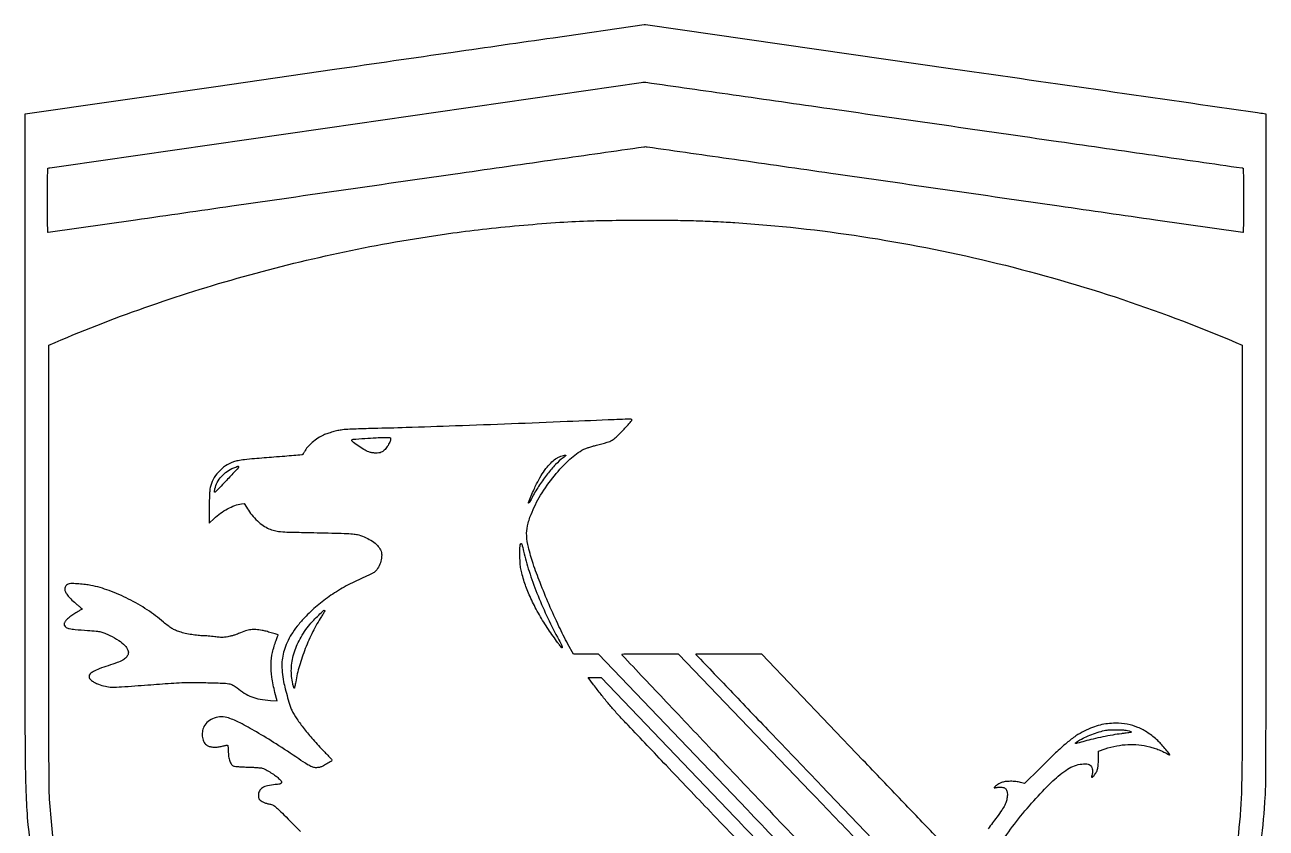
# Model space of a CAD drawing. Extents: x 14 to 1986, y 11 to 2772.
# Drawn here: x 14 to 1986, y 1497 to 2772 of the extents above; entities that cross this region are included whole.
import ezdxf

# ---------------------------------------------------------------- set-up
doc = ezdxf.new("R2010")
doc.units = 0

msp = doc.modelspace()

# ---------------------------------------------------------------- linework, layer by layer
for points in [[(1978.182291, 1475.495278, 0.012805), (1984.493684, 1546, 0.014558), (1985.378297, 1571.588466, 0.000682), (1985.730864, 1658.043949, 0.000597), (1985.946216, 1799.834138, 0.000079), (1985.995992, 2099.704687), (1986, 2629.909374), (1982.75, 2630.489403, 0.008476), (1972.44614, 2632.148632, 0.000002), (1488.425173, 2701.692911), (1000.031546, 2771.863257, 0.060513), (998.550728, 2771.895573, 0.011007), (997.688777, 2771.7907), (853.430526, 2751.006968, 0.000015), (694.537757, 2728.109993, 0.000009), (506, 2700.932071), (317.516846, 2673.758606), (158.804687, 2650.877128), (14.456129, 2630.066403, 0.000446), (14.25, 2630.036498, 0.372231), (14.146896, 2629.917304), (14.074615, 2474.249784, 0.000074), (14.020436, 2303.077332, 0.000044), (14.004008, 2099.75, 0.000087), (14.073501, 1716.18454, 0.002008), (14.551554, 1606.825068, 0.007286), (15.904494, 1547.90878, 0.015093), (19.018017, 1502, 0.024891), (45.680104, 1322.766522, 0.022359)], [(1506.336984, 1436.58942, -0.000006), (1459.153718, 1485.836567, -0.00027), (1407.111509, 1540.21526, -0.000162), (1345.456364, 1604.75), (1184.818338, 1773), (1132.409169, 1773, 0.000704), (1112.312836, 1772.971692, 0.001175), (1095.395193, 1772.884279, 0.000056), (1080.160765, 1772.768069, 0.411949), (1080, 1772.606055, 0.192985), (1080.112037, 1772.326591, 0.000001), (1138.418853, 1711.294651, 0.000148), (1202.615513, 1644.137691, 0.000089), (1278.872693, 1564.439582), (1477.745385, 1356.667055)], [(1342.32496, 1470.726294, -0.000319), (1262.01105, 1554.466973), (1052.688155, 1773), (1007.260744, 1773, 0.001754), (989.864287, 1772.938963, 0.002959), (975.275552, 1772.750256, 0.000379), (962.398805, 1772.497724, 0.521908), (962.166667, 1772.149809, 0.096471), (962.561767, 1771.527932, 0.000003), (1032.902083, 1697.275423, 0.000153), (1110.449991, 1615.46558, 0.000092), (1202.5, 1518.452168, -0.000299), (1294.521579, 1421.388455, -0.000496)], [(1321.225872, 1293.520401, -0.000124), (1184.24117, 1437.306066, -0.000011), (1103.133167, 1522.486818, -0.000017), (1033.198826, 1595.941196, -0.000005), (972.232355, 1659.981976, -0.000595), (964.584622, 1668.034672, -0.007334), (952.107289, 1681.597067, -0.008363), (940.577728, 1694.94702, -0.008209), (929.318918, 1708.892093, -0.006591), (917.653013, 1724.25), (908.969529, 1736), (919.402537, 1736), (929.835545, 1736), (1142.167773, 1513.814388, -0.000024), (1223.825908, 1428.358684, -0.000039), (1293.155533, 1355.786585, -0.000004), (1355.158048, 1290.873129, -0.003745)], [(1679.387078, 1255.06976, -0.000021), (1624.170267, 1312.923441, -0.000034), (1577.297309, 1362.045492, -0.000003), (1535.363741, 1405.997663, -0.003306)], [(1822.725181, 1104.597767, 0.000003), (1780.721013, 1148.754884, 0.000266)], [(62.156525, 1454.466578, -0.016821), (53.013223, 1548.482934, -0.014948), (52.541016, 1562.609067, -0.000196), (52.265325, 1650.709845, -0.00049), (52.06877, 1762.631034, -0.000203), (52.012875, 1913.982934), (52.02575, 2263.5), (62.262875, 2267.849481, -0.016992), (214.079063, 2326.346387, -0.016386), (371.3535, 2375.174996, -0.016334), (532.000356, 2413.739147, -0.016613), (693.920116, 2441.485138, -0.006799), (747.95296, 2448.158733, -0.005352), (806.640788, 2453.963411, -0.00543), (864.029561, 2458.39241, -0.008246), (914, 2460.876476, -0.006268), (947.133329, 2461.560486, -0.001923), (997.179715, 2461.773662, -0.001925), (1047.246608, 2461.601661, -0.006223), (1080.5, 2460.945467, -0.002563), (1094.577552, 2460.420105, -0.001521), (1111.353125, 2459.656806, -0.001522), (1128.080922, 2458.79365, -0.002622), (1142, 2457.959702, -0.021735), (1343.782655, 2435.969592, -0.020628), (1546.488962, 2396.298461, -0.020564), (1745.879534, 2339.903494, -0.021254), (1937.737125, 2267.849481), (1947.97425, 2263.5), (1947.987125, 1913.982934, -0.000155), (1947.923887, 1682.70406, -0.002082), (1947.521165, 1597.874723, -0.005746), (1946.548005, 1550.183482, -0.014462), (1944.436099, 1515.5, -0.021419), (1925.542165, 1373.814305, -0.018357)], [(1398.053271, 1278.083827, 0.000011), (1329.155411, 1350.337467, 0.000123), (1252.243105, 1430.952694, 0.000075), (1161.538793, 1525.948674), (925.577587, 1773), (905.514544, 1773), (885.451502, 1773), (876.850767, 1788.75, -0.014446), (862.499824, 1816.93631, -0.008484), (846.894788, 1851.408985, -0.008479), (832.434808, 1886.471766, -0.014154), (821.61337, 1916.5, -0.016259), (813.931074, 1942.715084, -0.052125), (811.243073, 1960.695448, -0.065991), (812.625095, 1976.440928, -0.039056), (818.160242, 1994.5, -0.044147), (833.441293, 2025.056542, -0.032274), (855.387492, 2056.027213, -0.032929), (879.72167, 2082.314064, -0.072647), (902.044629, 2098.018603, -0.030468), (905.104542, 2099.338095, -0.007799), (910.206788, 2101.089223, -0.007915), (916.103753, 2102.908084, -0.007959), (922.044629, 2104.535868, 0.007863), (939.160799, 2109.22213, 0.057907), (946.957789, 2112.506273, 0.063643), (953.49895, 2117.391241, 0.010559), (964.587968, 2128.575734, 0.005239), (970.131859, 2134.532461, 0.008529), (974.69689, 2139.716579, 0.002984), (978.473275, 2144.209572, 0.322137), (978.525573, 2144.958621, 0.262205), (976.989556, 2145.806461, 0.005192), (967.718494, 2145.631278, 0.002925), (949.965568, 2145.007399, 0.000087), (875.5, 2141.941346, -0.000734), (786.95269, 2138.410302, -0.000723), (697.96853, 2135.121595, -0.000727), (619.593377, 2132.452628, -0.002472), (568.5, 2131.039919, 0.002052), (551.839134, 2130.593257, 0.002636), (536.520393, 2130.038794, 0.002022), (523.688099, 2129.454583, 0.022744), (518.611975, 2128.970793, 0.019333), (511.26284, 2127.639841, 0.01354), (503.098314, 2125.599389, 0.013652), (495.200091, 2123.162411, 0.022455), (488.686453, 2120.624877, 0.042449), (479.687115, 2115.694068, 0.031439), (470.643674, 2108.834323, 0.032122), (462.941819, 2101.275623, 0.064794), (458.139405, 2094.273256, -0.011589), (457.260866, 2092.645506, -0.014417), (456.366577, 2091.176784, -0.012712), (455.55701, 2089.996446, -0.097965), (455.068384, 2089.542264, -0.116435), (454.239422, 2089.265945, -0.000271), (441.375918, 2088.113131, -0.001757), (426.858129, 2086.871391, -0.00109), (409.804094, 2085.510463, 0.001357), (378.669686, 2083.009166, 0.008498), (362.782375, 2081.417108, 0.016679), (352.780927, 2079.903207, 0.036962), (345.326617, 2077.940348, 0.065989), (332.622193, 2071.596007, 0.060002), (321.54743, 2061.984113, 0.060733), (313.18839, 2050.146043, 0.071291), (308.466656, 2037.25727, 0.030293), (307.799378, 2032.789322, 0.010478), (307.364234, 2026.277899, 0.008001), (307.103481, 2017.522106, 0.003268), (307.017364, 2005.617317), (307, 1980.734633), (314.754576, 1988.143311, -0.034338), (324.823607, 1996.520575, -0.032838), (336.090891, 2003.578938, -0.034371), (347.536056, 2008.762598, -0.051974), (358.116788, 2011.494805), (362.70582, 2012.182972), (365.975798, 2006.341486, 0.037935), (372.637446, 1996.308986, 0.031423), (381.141981, 1986.706159, 0.032236), (390.44738, 1978.566012, 0.050233), (399.5, 1972.967451, 0.038693), (408.322659, 1969.482956, 0.046682), (417.041693, 1967.665537, 0.020948), (430.265508, 1966.734179, 0.002165), (461.5, 1965.981436, -0.000614), (507.254739, 1965.020695, -0.006282), (526.19823, 1964.361429, -0.015129), (537.076142, 1963.515518, -0.044012), (544.46406, 1962.049952, -0.035734), (556.100908, 1957.732981, -0.043614), (566.21071, 1952.026801, -0.048752), (574.108747, 1945.395328, -0.081199), (579.093535, 1938.306783, -0.112835), (580.947842, 1930.246527, -0.065586), (579.658638, 1920.353346, -0.063615), (575.745567, 1910.769123, -0.087262), (569.837912, 1903.593254, -0.042184), (567.544487, 1901.943365, -0.011723), (563.68835, 1899.756615, -0.011746), (559.190049, 1897.477702, -0.01207), (554.629911, 1895.43418, 0.022174), (527.772836, 1882.741269, 0.02482), (503.169648, 1868.144597, 0.025643), (480.871253, 1851.667886, 0.027479), (460.911978, 1833.348218, 0.019823), (449.026221, 1820.163166, 0.027694), (439.567274, 1807.421722, 0.030358), (432.268968, 1794.749477, 0.034275), (426.887529, 1781.779962, 0.034519), (423.703535, 1769.604311, 0.038423), (422.371157, 1757.536222, 0.034775), (422.84809, 1744.428888, 0.02102), (425.138957, 1729.055601, 0.014854), (427.665843, 1717.738014, 0.007376), (431.504858, 1703.542805, 0.005982), (435.523214, 1690.118287, 0.04214), (438.094825, 1683.809059, 0.030546), (446.2295, 1669.999618, 0.017719), (457.559413, 1654.422714, 0.015368), (471.914635, 1637.206181, 0.010263), (489.340445, 1618.360569, -0.001916), (494.19378, 1613.284483, -0.003094), (498.281256, 1608.922741, -0.000555), (501.855854, 1605.052061, -0.188315), (502, 1604.682908, -0.260342), (501.094544, 1603.061795, -0.006716), (493.685158, 1598.634353, -0.013083), (486.380938, 1594.653365, -0.065491), (481.999286, 1593.093267, -0.061232), (475.698332, 1592.531308, -0.089619), (470.268313, 1593.700716, -0.044979), (463.281201, 1597.345197, -0.005859), (449.238996, 1606.593296, 0.006385), (413.09038, 1630.346042, 0.010451), (381.802792, 1649.428511, 0.011991), (355.932525, 1663.655374, 0.036419), (337.5, 1671.579287, 0.089377), (326.429437, 1673.308149, 0.078981), (314.932283, 1671.204145, 0.082142), (305.050387, 1665.77288, 0.110959), (298.632535, 1657.89012, 0.083635), (296.091385, 1649.540084, 0.074812), (296.279975, 1640.476138, 0.081435), (299.006341, 1632.585068, 0.139517), (303.830917, 1627.633568, 0.081613), (308.253178, 1625.977735, 0.039305), (314.281109, 1625.270223, 0.036667), (321.010001, 1625.50606, 0.036768), (327.625976, 1626.722533, -0.008138), (330.437452, 1627.407759, -0.01116), (332.988879, 1627.926203, -0.008072), (335.12062, 1628.274609, -0.117438), (335.875976, 1628.208008, -0.245176), (336.341597, 1627.726069, -0.029078), (336.690513, 1626.230314, -0.027579), (336.927912, 1624.190983, -0.014953), (337.005792, 1621.666667, 0.028317), (337.543251, 1612.33919, 0.044842), (339.162547, 1604.504002, 0.055288), (341.65398, 1598.674518, 0.148158), (344.884845, 1595.589764, 0.085461), (346.95151, 1594.955937, 0.009656), (351.840143, 1594.427064, 0.009555), (358.51276, 1593.963605, 0.004019), (367.5, 1593.584125, -0.003789), (375.42173, 1593.25328, -0.00491), (382.679653, 1592.823555, -0.003738), (388.746332, 1592.358942, -0.043448), (391.090309, 1591.954766, -0.063066), (395.227156, 1590.285367, -0.00951), (402.960168, 1585.769601, -0.011306), (410.697395, 1580.808394, -0.030285), (415.893318, 1576.831015, -0.030881), (421.092185, 1571.732742, -0.275968), (421.686691, 1568.721038, -0.264492), (419.30932, 1566.677555, -0.028986), (411.900161, 1565.67182, 0.032665), (399.501602, 1563.8959, 0.089194), (391.324418, 1560.577636, 0.132243), (386.684719, 1555.541268, 0.120951), (385, 1548.678704, 0.023183), (385.126616, 1545.949373, 0.071725), (385.556827, 1544.159781, 0.07856), (386.450473, 1542.655068, 0.03169), (388.094244, 1540.911963, 0.065862), (391.044355, 1538.806631, 0.032759), (395.240371, 1536.918716, 0.029633), (400.252803, 1535.378873, 0.024724), (405.724378, 1534.330174, -0.131548), (409.460914, 1532.743687, -0.022501), (415.3759, 1527.678997, -0.009487), (425.622275, 1517.702001, -0.000775), (451.877576, 1491.065591, 0.002314)], [(1471.437843, 1336.701284, -0.000011), (1410.044068, 1400.358037, -0.000532)], [(1371.984349, 1339.420635, -0.000014), (1442.029806, 1265.149867, -0.200175)], [(1565.463928, 1474.187839, -0.01954), (1589.243615, 1507.110578, -0.016384), (1616.906031, 1540.128628, -0.016826), (1644.502678, 1568.945063, -0.037874), (1667.673902, 1588.369342, -0.055805), (1678.633023, 1594.505943, -0.05701), (1690.599941, 1598.012759, -0.064965), (1701.145245, 1598.449768, -0.185861), (1707.621408, 1595.274498, -0.105125), (1709.186711, 1592.65087, -0.058162), (1709.976041, 1588.988124, -0.051315), (1709.948337, 1584.711205, -0.042596), (1709.069806, 1580.243398, 0.033324), (1708.534758, 1577.765658, 0.457589), (1709.065811, 1577.150611, 0.20514), (1710.224544, 1577.646542, 0.015557), (1712.550586, 1580.242487, 0.04207), (1716.109899, 1585.276789, 0.066782), (1718.15264, 1590.135921, 0.050637), (1719.163376, 1596.266137, 0.014995), (1719.470171, 1605.780913), (1719.5, 1619.061826), (1730, 1622.439284, -0.029114), (1748.586441, 1627.2446, -0.036677), (1766.223194, 1629.397472, -0.037905), (1783.493807, 1628.920181, -0.03496), (1800.979577, 1625.859283, -0.021711), (1808.1164, 1623.755945, -0.014413), (1816.110146, 1620.757641, -0.014515), (1823.662548, 1617.414861, -0.029269), (1829.360838, 1614.270413, 0.013675), (1830.81938, 1613.405185, 0.030556), (1831.981558, 1612.848118, 0.059138), (1832.698445, 1612.651454, 0.566741), (1832.860838, 1612.848537, 0.084725), (1831.303667, 1615.625444, 0.00479), (1825.012712, 1623.252523, 0.007964), (1818.535491, 1630.709502, 0.023196), (1813.751104, 1635.569948, 0.037898), (1798.125841, 1647.978145, 0.051217), (1782.244041, 1656.511327, 0.052868), (1765.371235, 1661.455614, 0.044361), (1746.796922, 1663.14589, 0.028924), (1734.136151, 1662.43938, 0.03255), (1722.140916, 1660.273287, 0.031009), (1710.046659, 1656.456035, 0.022331), (1697.074701, 1650.78124, 0.036987), (1683.730954, 1642.94541, 0.023328), (1669.359693, 1631.984847, 0.015988), (1651.385612, 1615.893648, 0.005201), (1625.862297, 1591.017585), (1602.224594, 1567.494943), (1595.862297, 1569.180234, 0.038971), (1588.302073, 1570.564077, 0.028342), (1579.757913, 1570.961394, 0.028863), (1571.617519, 1570.407722, 0.058166), (1565.380202, 1568.869294, 0.049901), (1561.117921, 1566.769521, 0.024751), (1556.162255, 1563.328331, 0.071626), (1554.025821, 1561.13097, 0.731375), (1554.5, 1560.486888, -0.031147), (1555.594105, 1560.783216, -0.007936), (1557.400599, 1561.123805, -0.008058), (1559.479716, 1561.447316, -0.008085), (1561.565868, 1561.703261, -0.081074), (1567.849607, 1561.351724, -0.155064), (1572.178303, 1558.842388, -0.143287), (1574.476362, 1554.122759, -0.065597), (1574.735398, 1547.215204, -0.046015), (1573.382528, 1540.00548, -0.047107), (1570.739855, 1533.224218, -0.033262), (1566.088313, 1525.325946, -0.010446), (1558.116621, 1514.15099, 0.005427), (1544.39048, 1495.312136, 0.00918)], [(1541.065005, 1322.819487, -0.000018), (1511.57802, 1354.448093, -0.100445)]]:
    msp.add_lwpolyline(points, format="xyb")
for points in [[(1474.321323, 2612.963972, -0.000049), (1655.847188, 2586.845088, -0.000081), (1808.870951, 2564.786455, -0.000001), (1947.698448, 2544.750742, -0.047495), (1948.75, 2544.495357, -0.310301), (1949.451611, 2543.544843, -0.002455), (1949.741757, 2533.609345, -0.005066), (1949.947654, 2519.062308, -0.001005), (1950, 2493.031385, -0.001316), (1949.948493, 2473.46339, -0.002195), (1949.789451, 2456.990469, -0.000194), (1949.577257, 2442.289694, -0.409879), (1949.283238, 2442, -0.035687), (1948.696155, 2442.041956), (1809.947684, 2461.975, -0.000033), (1657.227786, 2483.925715, -0.00002), (1475.955955, 2510, 0.000093), (1294.50451, 2536.072921, 0.000154), (1141.192053, 2558.025, 0.000007), (1002.719034, 2577.806783, 0.035486), (1000, 2578, 0.035486), (997.280966, 2577.806783, 0.000007), (858.807947, 2558.025, 0.000154), (705.49549, 2536.072921, 0.000093), (524.044045, 2510, -0.00002), (342.772214, 2483.925715, -0.000033), (190.052316, 2461.975), (51.303845, 2442.041956, -0.035687), (50.716762, 2442, -0.409879), (50.422743, 2442.289694, -0.000194), (50.210549, 2456.990469, -0.002195), (50.051507, 2473.46339, -0.001316), (50, 2493.031385, -0.001006), (50.052348, 2519.061959, -0.005065), (50.258248, 2533.609354, -0.002456), (50.548405, 2543.545179, -0.310088), (51.25, 2544.496444, -0.047766), (53.914397, 2545.144193, -0.000001), (524.13394, 2612.859273, -0.000002), (993.157383, 2680.399899, -0.025146), (998.321323, 2680.880153, -0.046071), (1000.61903, 2680.76604, -0.000006), (1139.310119, 2660.979212, -0.000169), (1292.687808, 2639.042369, -0.000102)], [(594.990231, 2114.75, -0.110468), (593.777462, 2109.436173, -0.039332), (589.864852, 2102.650773, -0.039441), (584.911737, 2096.532155, -0.104291), (580.297742, 2093.351044, -0.07033), (576.264348, 2092.298128, -0.036188), (571.038255, 2092.075472, -0.034894), (565.488126, 2092.629682, -0.0422), (560.422381, 2093.942814, -0.04984), (552.500057, 2097.64912, -0.021668), (542.769646, 2104.031248, -0.012997), (533.872785, 2110.792289, -0.446684), (533.743821, 2113.143821, -0.179523), (535.389167, 2113.898682, -0.000857), (554.239412, 2115.280214, -0.004427), (572.10613, 2116.39997, -0.009806), (585.75, 2116.865746, -0.003751), (591.683417, 2116.907341, -0.056209), (593.736813, 2116.674748, -0.205023), (594.645913, 2116.012559, -0.136122)], [(346.176885, 2061.25, -0.001804), (332.842275, 2046.976673, -0.005419), (323.597081, 2037.362878, -0.001743), (316.43827, 2030.128935, -0.407296), (315.581557, 2030.117306, -0.206156), (315.378684, 2030.591592, -0.018141), (315.430324, 2031.92531, -0.0214), (315.625058, 2033.571143, -0.014975), (315.97879, 2035.405356, -0.069729), (319.782455, 2045.520004, -0.058578), (326.404718, 2054.875962, -0.05634), (335.305771, 2062.766072, -0.054776), (345.824941, 2068.557332, -0.011149), (352.399194, 2071.118747, -0.505419), (353.44372, 2070.424324, -0.196728), (352.754307, 2068.47766, -0.004735)], [(869.360009, 2084.638148, 0.041749), (857.150898, 2073.857988, 0.023961), (844.250267, 2059.033298, 0.022353), (831.669713, 2041.541005, 0.020861), (820.3886, 2022.596179, -0.003427), (818.170205, 2018.55678, -0.005807), (816.250616, 2015.209497, -0.001412), (814.557777, 2012.353957, -0.488692), (814.339815, 2012.326852, -0.301343), (814.130261, 2013.360502, -0.001381), (818.518908, 2024.094487, -0.006683), (822.974389, 2034.509245, -0.011335), (827.015184, 2043.086209, -0.019387), (834.224587, 2056.229196, -0.027107), (841.730213, 2067.326132, -0.030802), (849.387596, 2076.226379, -0.049064), (857.056743, 2082.695031, -0.031067), (860.94514, 2085.028627, -0.025357), (865.361822, 2087.041973, -0.025986), (869.602533, 2088.471086, -0.063299), (872.860009, 2088.952264, -0.191709), (873.575102, 2088.684245, -0.397954), (873.616502, 2088.139802, -0.056605), (872.447703, 2086.992495, -0.00579)], [(806.337032, 1936.174876, 0.021902), (815.099279, 1904.389689, 0.015646), (827.548296, 1869.647994, 0.015077), (842.79076, 1834.143674, 0.015587), (859.98828, 1800.021554, -0.002944), (864.92151, 1790.819888, -0.020545), (867.117409, 1786.217227, -0.052347), (867.875723, 1783.761211, -0.488501), (867.25, 1783.039, -0.211701), (866.449791, 1783.444668, -0.007325), (864.228184, 1786.250497, -0.006749), (860.702847, 1790.969986, -0.000883), (853.358438, 1801.121797, -0.017731), (838.341, 1823.595854, -0.017739), (824.956116, 1847.074225, -0.018662), (814.059578, 1869.902435, -0.029144), (806.598616, 1890.357472, -0.010497), (803.433783, 1901.771211, -0.024217), (801.656155, 1910.492663, -0.025421), (800.778272, 1919.085456, -0.012746), (800.5, 1930, -0.004864), (800.645627, 1944.969196, -0.186577), (801.893173, 1948.018327, -0.586835), (803.496985, 1947.612477, -0.009097)], [(84.5, 1884.383606, 0.068543), (81.603719, 1883.26294, 0.088544), (79.395684, 1881.467542, 0.093241), (78.022636, 1879.099949, 0.085102), (77.545455, 1876.316665, 0.109733), (78.559521, 1871.751676, 0.052473), (81.675248, 1866.577716, 0.03842), (86.947862, 1860.610547, 0.016966), (94.75, 1853.538062, -0.001834), (98.679743, 1850.186736, -0.002983), (101.989063, 1847.308986, -0.000469), (104.897336, 1844.744503, -0.215024), (105, 1844.516813, -0.258847), (104.887608, 1844.314257, -0.001789), (103.143825, 1843.23535, -0.006258), (101.103531, 1842.017946, -0.003889), (98.681107, 1840.638405, 0.017234), (91.817729, 1836.483428, 0.020797), (85.687202, 1832.102878, 0.022375), (80.806775, 1827.935483, 0.066529), (78.024978, 1824.540416, 0.019578), (76.86199, 1822.48269, 0.072859), (76.381239, 1821.07828, 0.098593), (76.396491, 1819.828189, 0.054748), (76.875228, 1818.374501, 0.159332), (79.645246, 1815.362268, 0.07511), (84.644515, 1813.473009, 0.030808), (93.769896, 1812.095889, 0.003932), (113.557098, 1810.503176, -0.005907), (127.382086, 1809.33541, -0.031554), (134.855126, 1808.135794, -0.043326), (141.026137, 1806.166858, -0.017652), (149.03917, 1802.484641, -0.025661), (163.228146, 1794.410233, -0.05863), (172.743326, 1786.62401, -0.088713), (177.674765, 1779.273238, -0.185257), (177.997658, 1772.492904, -0.117077), (175.025585, 1767.665578, -0.066856), (169.555649, 1763.487219, -0.041339), (160.688348, 1759.353979, -0.012222), (146.5, 1754.508275, 0.012393), (132.093044, 1749.582406, 0.040624), (122.977375, 1745.341643, 0.067784), (117.709956, 1741.320676, 0.198402), (116, 1737.180986, 0.163948), (116.99874, 1734.216951, 0.060135), (120.11662, 1731.0024, 0.048003), (124.874896, 1727.853505, 0.030161), (130.946844, 1725.080744, 0.036988), (141.933136, 1721.752897, 0.051546), (152.127861, 1720.552792, 0.020619), (167.645246, 1720.9727, 0.001566), (209.5, 1723.96698, -0.001019), (246.385125, 1726.646301, -0.007853), (263.68421, 1727.594685, -0.011188), (278.618819, 1727.843917, -0.003304), (301.5, 1727.562541, -0.003048), (327.607275, 1726.90972, -0.03348), (338.030958, 1725.884587, -0.079158), (344.640666, 1723.67251, -0.057051), (351.09272, 1719.306368, 0.038079), (362.631828, 1710.843828, 0.049651), (374.374113, 1705.06356, 0.046058), (387.712119, 1701.42715, 0.027037), (404.146935, 1699.444532), (414.79387, 1698.74087), (411.398598, 1712.108818, -0.025008), (406.524435, 1736.312851, -0.043119), (405.241149, 1756.808796, -0.048005), (407.501337, 1775.618135, -0.041597), (413.350586, 1794.616555, 0.007321), (414.603672, 1797.874573, 0.01194), (415.559474, 1800.677339, 0.005643), (416.269692, 1803.027369, 0.34175), (416.117533, 1803.412332, 0.061882), (413.520064, 1804.547965, 0.003876), (405.465761, 1806.871041, 0.006324), (397.240271, 1809.062764, 0.015073), (391.065614, 1810.428068, 0.025452), (380.905338, 1811.824409, 0.054135), (372.982863, 1811.646262, 0.049019), (364.804004, 1809.743249, 0.017612), (353.608439, 1805.50635, -0.016104), (349.592277, 1803.972599, -0.010434), (344.858345, 1802.447157, -0.010492), (340.167032, 1801.149405, -0.019505), (336.306907, 1800.327087, -0.014037), (331.235116, 1799.597803, -0.030049), (327.287346, 1799.381798, -0.024384), (322.862017, 1799.621779, -0.006522), (315.856725, 1800.437893, 0.005887), (310.779321, 1801.035938, 0.005215), (305.479793, 1801.541131, 0.005242), (300.697886, 1801.896248, 0.015912), (297.438531, 1802, -0.027), (289.274244, 1802.441186, -0.013855), (279.116824, 1803.827878, -0.013814), (268.855338, 1805.812182, -0.022618), (260.308626, 1808.121241, -0.023419), (253.353094, 1810.707028, -0.034108), (247.524963, 1813.674457, -0.029769), (241.609352, 1817.709881, -0.013121), (234.269045, 1823.699526, 0.033087), (208.465212, 1843.093017, 0.027479), (178.714147, 1860.262442, 0.027926), (147.917369, 1873.744172, 0.038882), (119, 1882.03043, 0.022171), (110.508471, 1883.374771, 0.011144), (99.695776, 1884.354799, 0.008936), (89.381757, 1884.873317, 0.066266)], [(490.325906, 1840.680902, -0.005973), (489.851506, 1839.909267, -0.000431), (488.511288, 1837.79064, -0.000604), (486.907667, 1835.267197, -0.000456), (485.140894, 1832.5, 0.026831), (471.577364, 1808.561134, 0.021748), (459.585969, 1781.589771, 0.022009), (450.154837, 1754.131866, 0.030427), (444.31869, 1728.75, -0.007168), (443.640395, 1725.012004, -0.011681), (442.945696, 1721.864063, -0.005417), (442.279599, 1719.270523, -0.339334), (441.926889, 1719, -0.309973), (441.565917, 1719.247571, -0.010125), (440.935997, 1720.982812, -0.016143), (440.272, 1723.162556, -0.010121), (439.630116, 1725.75, -0.064958), (437.420851, 1749.387526, -0.061252), (441.252469, 1773.298857, -0.057153), (451.144972, 1796.998482, -0.044899), (466.859073, 1820, -0.018293), (473.045158, 1826.973049, -0.011218), (480.80983, 1834.748846, -0.003667), (488.727536, 1842.219356, -0.337668), (490.217722, 1842.36544, -0.141413), (490.474144, 1842.082493, -0.098103), (490.585648, 1841.662857, -0.083432), (490.535029, 1841.169989, -0.067719)], [(1763.566341, 1651.906046, -0.011288), (1768.100558, 1650.963802, -0.045453), (1770.784278, 1650.07948, -0.24347), (1771.389045, 1649.337703, -0.389174), (1771, 1648.682643, -0.035688), (1769.932268, 1648.44248, -0.001415), (1765.975, 1647.856259, -0.002494), (1761.281042, 1647.198366, -0.00176), (1756, 1646.503945, 0.011316), (1742.260888, 1644.429517, 0.007452), (1726.554922, 1641.451425, 0.007467), (1711.017872, 1638.022235, 0.011772), (1697.807456, 1634.568664, -0.003133), (1685.924798, 1631.241864, -0.131245), (1683.298131, 1631.226848, -0.655392), (1683.141182, 1632.229974, -0.008891), (1690.219022, 1636.549061, -0.026815), (1700.164122, 1641.682518, -0.018556), (1711.897009, 1646.447648, -0.01875), (1723.626418, 1650.220179, -0.033876), (1733.5, 1652.282978, -0.02892), (1739.573868, 1652.772422, -0.00878), (1748.814886, 1652.818852, -0.00851), (1757.983451, 1652.54779, -0.033948)]]:
    msp.add_lwpolyline(points, format="xyb", close=True)

doc.saveas('drawing.dxf')
